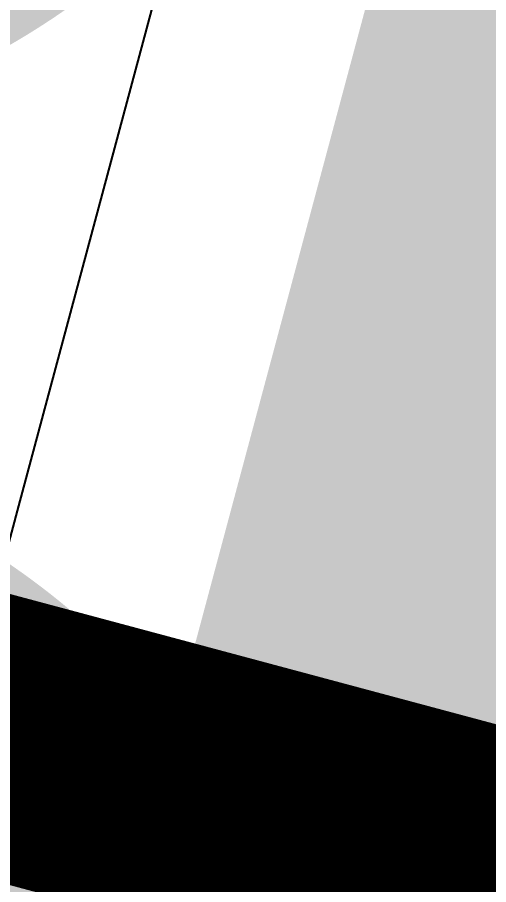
# Model space of a CAD drawing. Header units: inches. Extents: x -18 to 217, y -14 to 159.
# Drawn here: x 16.486 to 17.125, y 24.447 to 25.622 of the extents above; entities that cross this region are included whole.
import ezdxf

# ---------------------------------------------------------------- set-up
doc = ezdxf.new("R2010")
doc.units = ezdxf.units.IN
for name, color, linetype in [('Bottom Overlay', 54, 'Continuous'), ('Dimension', 6, 'Continuous'), ('Fabrication', 76, 'Continuous'), ('Top Layer', 1, 'Continuous'), ('Top Overlay', 2, 'Continuous'), ('Top Paste', 8, 'Continuous'), ('Top Solder', 216, 'Continuous')]:
    doc.layers.add(name, color=color, linetype=linetype)
doc.styles.add('Arial Black_Bold', font='', dxfattribs={"height": 0.2})
doc.styles.get('Arial Black_Bold').set_extended_font_data('Arial Black', bold=True)

# ---------------------------------------------------------------- blocks, each defined once
blk = doc.blocks.new('SK6812_EC20_8')
at = {"layer": 'Top Layer'}
blk.add_hatch(color=1, dxfattribs=at).paths.add_polyline_path([(-1.05, -0.25), (-0.25, -0.25), (-0.25, -0.95), (-1.05, -0.95)])
at = {"layer": 'Top Paste'}
blk.add_hatch(color=8, dxfattribs=at).paths.add_polyline_path([(-1.05, -0.25), (-0.25, -0.25), (-0.25, -0.95), (-1.05, -0.95)])
at = {"layer": 'Top Solder'}
for points in [[(-1.1516, -0.1484), (-0.1484, -0.1484), (-0.1484, -1.0516), (-1.1516, -1.0516)], [(0.1484, -0.1484), (1.1516, -0.1484), (1.1516, -1.0516), (0.1484, -1.0516)]]:
    blk.add_hatch(color=216, dxfattribs=at).paths.add_polyline_path(points)
at = {"layer": 'Top Overlay', "const_width": 0.127}
blk.add_lwpolyline([(0.0762, -1), (-0.0856, -1)], dxfattribs=at)
at = {"layer": 'Top Overlay', "const_width": 0.0635}
for points in [[(-0.1174, -1, 1), (-0.0539, -1, 1)], [(0.0445, -1, 1), (0.108, -1, 1)]]:
    blk.add_lwpolyline(points, format="xyb", close=True, dxfattribs=at)

msp = doc.modelspace()

# ---------------------------------------------------------------- linework, layer by layer
at = {"layer": 'Dimension', "const_width": 0.254}
for points in [[(58.31, 19.467, 1), (13.31, 19.467, 1)], [(54.5603, 19.4669, 1), (17.0603, 19.4669, 1)]]:
    msp.add_lwpolyline(points, format="xyb", close=True, dxfattribs=at)
at = {"layer": 'Dimension', "const_width": 0.381}
msp.add_lwpolyline([(12.3026, 25.762), (61.1677, 12.6687)], dxfattribs=at)
at = {"layer": 'Fabrication', "const_width": 0.0127}
for points in [[(53.1935, 31.3327, -1.1671), (15.6751, 13.587)], [(53.1935, 31.3327, -1.1671), (15.6751, 13.587)], [(53.1935, 31.3327, -1.1671), (15.6751, 13.587)], [(53.1935, 31.3327, -1.1671), (15.6751, 13.587)], [(15.6753, 25.513, -0.076993), (18.4232, 31.3254)], [(15.6753, 25.513, -0.076993), (18.4232, 31.3254)], [(15.6753, 25.513, -0.076993), (18.4232, 31.3254)], [(15.6753, 25.513, -0.076993), (18.4232, 31.3254)], [(54.5111, 31.1383, -1.205705), (14.1774, 15.55)], [(54.5111, 31.1383, -1.205705), (14.1774, 15.55)], [(14.1776, 23.55, -0.093151), (17.1059, 31.1308)], [(14.1776, 23.55, -0.093151), (17.1059, 31.1308)]]:
    msp.add_lwpolyline(points, format="xyb", dxfattribs=at)
msp.add_lwpolyline([(16.3945, 24.55), (21.1481, 24.55)], dxfattribs=at)
msp.add_lwpolyline([(16.3945, 24.55), (21.1481, 24.55)], dxfattribs=at)
msp.add_lwpolyline([(16.3945, 24.55), (21.1481, 24.55)], dxfattribs=at)
msp.add_lwpolyline([(16.3945, 24.55), (21.1481, 24.55)], dxfattribs=at)
at = {"layer": 'Top Layer'}
for p, q in [((16.7818, 26.056), (16.4882, 24.9603)), ((16.4882, 24.9603), (16.4567, 24.843))]:
    msp.add_line(p, q, dxfattribs=at)
at = {"layer": 'Top Layer', "const_width": 2.032}
msp.add_lwpolyline([(14.2446, 13.1348, -0.267603), (19.4524, 34.998)], format="xyb", dxfattribs=at)

# ---------------------------------------------------------------- block references
at = {"rotation": 255}
msp.add_blockref('SK6812_EC20_8', (17.697, 24.3292), dxfattribs=at)

# ---------------------------------------------------------------- texts
at = {"layer": 'Bottom Overlay', "style": 'Arial Black_Bold', "text_generation_flag": 2}
msp.add_text('BLDC', height=2.54, rotation=270, dxfattribs=at).set_placement((14.4686, 16.902))

doc.saveas('drawing.dxf')
